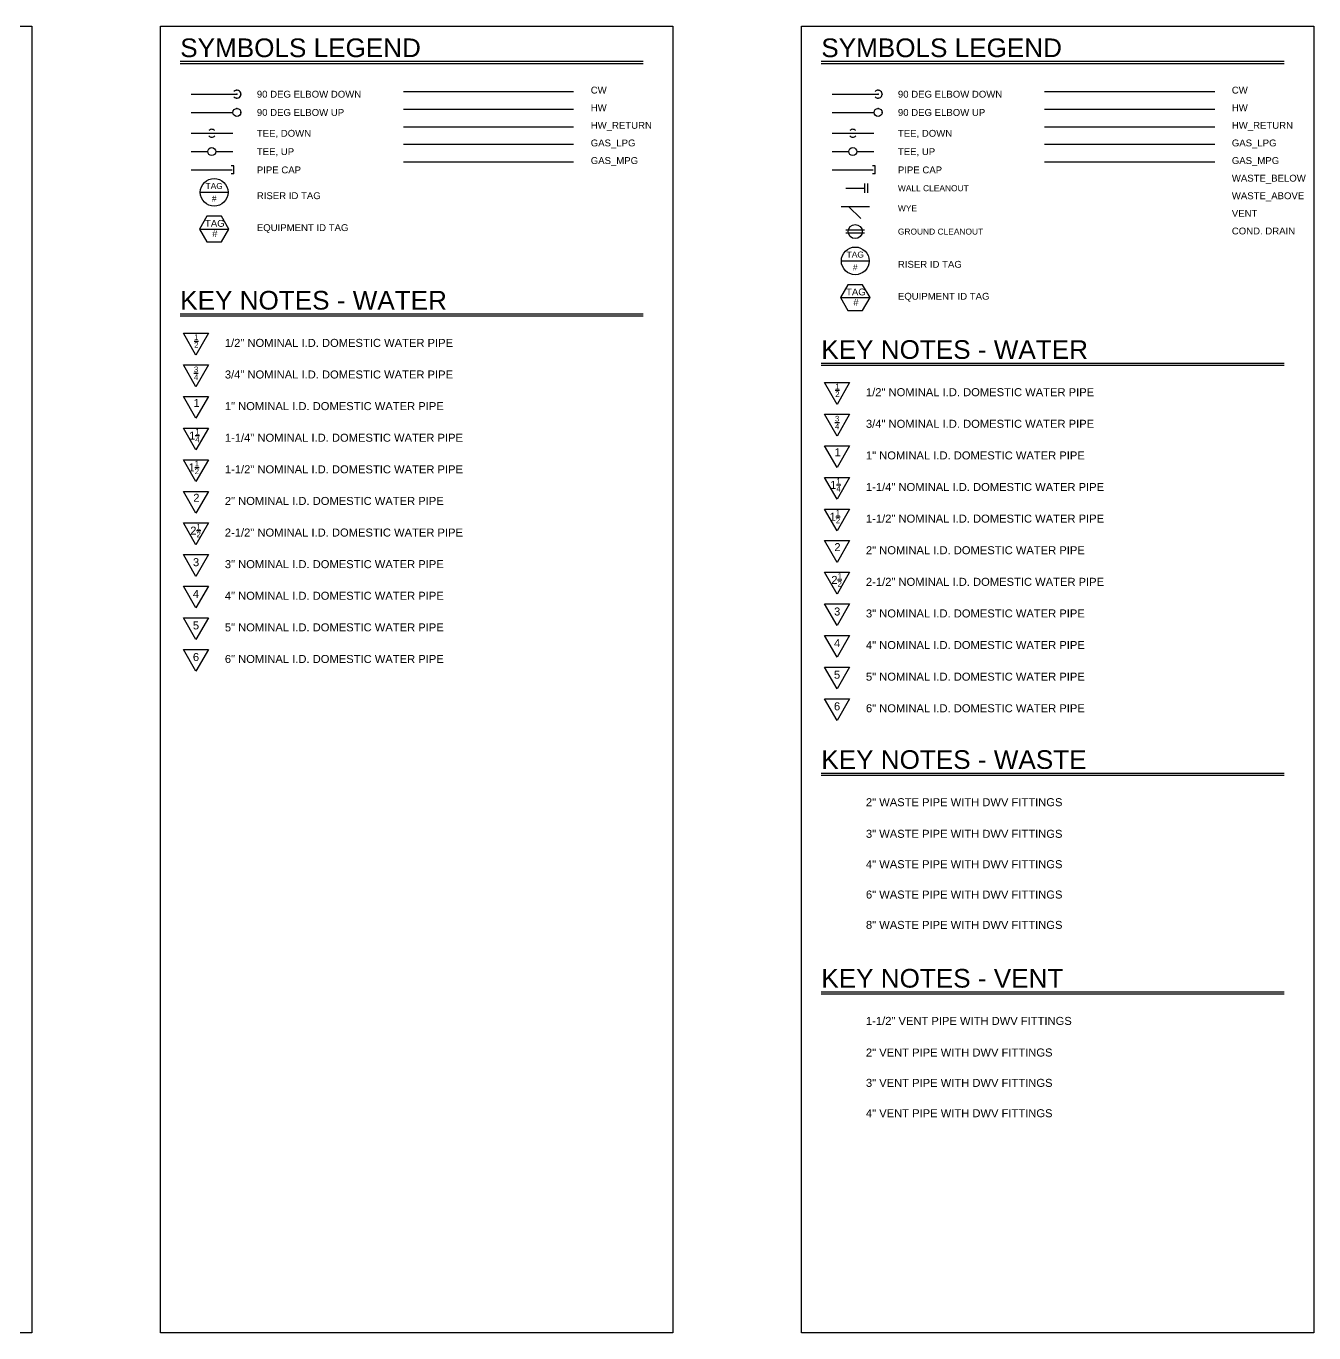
# Model space of a CAD drawing. Extents: x -1929 to 2514, y -3133 to 5867.
# Drawn here: x -1009 to -285, y -510 to 224 of the extents above; entities that cross this region are included whole.
import ezdxf
from ezdxf.enums import TextEntityAlignment as Align

# ---------------------------------------------------------------- set-up
doc = ezdxf.new("R2010")
doc.units = 0
doc.header["$LTSCALE"] = 24
doc.header["$MEASUREMENT"] = 0
doc.layers.get('0').update_dxf_attribs({"color": 8})
for name, color, linetype in [('GEC_LEGEND', 2, 'Continuous'), ('PLUM-CW', 3, 'Cold_Water_Flow'), ('PLUM-GAS_LP', 151, 'Gas_LP'), ('PLUM-GAS_MP', 151, 'Gas_MP'), ('PLUM-HW', 2, 'Hot_Water_Flow'), ('PLUM-HW_RETURN', 7, 'Hot_Water_Return_Flow'), ('PLUM-KEYNOTE-CW', 2, 'Cold_Water_Flow'), ('PLUM_SYMBOLS', 3, 'Continuous'), ('PLUM_TEXT', 2, 'Continuous')]:
    doc.layers.add(name, color=color, linetype=linetype)
doc.layers.add('GEC_NO PLOT', color=7, linetype='Continuous', plot=False)
doc.layers.get('0').freeze()
doc.styles.add('A2', font='arial.ttf', dxfattribs={"height": 4.5})
doc.styles.add('ARC-TITLE', font='arial.ttf', dxfattribs={"width": 1.00018})
doc.styles.add('Arial', font='arial.ttf')
doc.styles.add('rpm', font='arial.ttf', dxfattribs={"width": 0.85, "height": 0.09375})
doc.styles.get("Standard").update_dxf_attribs({"font": 'arial.ttf'})
doc.linetypes.add('Cold_Water_Flow', pattern='A,0.875,-0.125,0,-0.125,0.875,-0.125,["CW",Standard,S=0.1,R=0,X=-0.12585,Y=-0.05],-0.1,0.875,[1,GEC_FlowArrow.shx,S=0.0625,R=0,X=0,Y=0],0.5', length=3.6)
doc.linetypes.add('Gas_LP', pattern='A,3.2,-0.25,["G",Standard,S=0.1,R=0,X=-0.12585,Y=-0.05],-0.065', length=3.515)
doc.linetypes.add('Gas_MP', pattern='A,3,-0.25,["MPG",Standard,S=0.1,R=0,X=-0.125,Y=-0.05],-0.2665', length=3.5165)
doc.linetypes.add('Hot_Water_Flow', pattern='A,0.8125,-0.125,0,-0.125,0,-0.125,0.875,-0.125,["HW",Standard,S=0.1,R=0,X=-0.12585,Y=-0.05],-0.1,0.875,[1,GEC_FlowArrow.shx,S=0.0625,R=0,X=0,Y=0],0.5', length=3.6625)
doc.linetypes.add('Hot_Water_Return_Flow', pattern='A,0.75,-0.125,0,-0.125,0,-0.125,0,-0.125,0.875,["HWR",Standard,S=0.1,R=0,X=-0.12585,Y=-0.05],0.875,[1,GEC_FlowArrow.shx,S=0.0625,R=0,X=0,Y=0],0.5', length=3.5)

# ---------------------------------------------------------------- blocks, each defined once
blk = doc.blocks.new('*U229')
at = {"linetype": 'Continuous'}
blk.add_arc((0, 0), 1.5, 221.8103, 138.1897, dxfattribs=at)
blk = doc.blocks.new('*U228')
at = {"linetype": 'Continuous'}
blk.add_circle((0, 0), 1.5, dxfattribs=at)
blk = doc.blocks.new('*U207')
at = {"linetype": 'Continuous'}
for start, end in [(41.8103, 138.1897), (221.8103, 318.1897)]:
    blk.add_arc((0, 0), 1.5, start, end, dxfattribs=at)
blk = doc.blocks.new('*U208')
at = {"linetype": 'Continuous'}
for p, q in [((0, 0), (5, 0)), ((5.67, 1.5), (4.67, 1.5)), ((5.67, -1.5), (5.67, 1.5)), ((5.67, -1.5), (4.67, -1.5))]:
    blk.add_line(p, q, dxfattribs=at)
blk = doc.blocks.new('8CFM')
blk.add_line((0, 0), (0.404, 0))
blk.add_lwpolyline([(0.101, 0.175), (0, 0), (0.101, -0.175), (0.303, -0.175), (0.404, 0), (0.303, 0.175)], close=True)
at = {"style": 'rpm', "width": 0.85}
for tag, p in [('12', (0.211, 0.03)), ('1200', (0.211, -0.111))]:
    blk.add_attdef(tag, text='', height=0.0938, dxfattribs=at).set_placement(p, align=Align.CENTER)
blk = doc.blocks.new('Tag-Riser')
at = {"color": 0, "linetype": 'ByBlock'}
blk.add_line((-10.39, 0), (10.39, 0), dxfattribs=at)
blk.add_circle((0, 0), 10.39, dxfattribs=at)
at = {"color": 0, "style": 'A2'}
for tag, p in [('TAG', (0, 4.75)), ('#', (0, -4.75))]:
    blk.add_attdef(tag, text='', height=4.5, dxfattribs=at).set_placement(p, align=Align.MIDDLE_CENTER)
blk = doc.blocks.new('*U202')
at = {"linetype": 'Continuous'}
for start, end in [(41.8103, 138.1897), (221.8103, 318.1897)]:
    blk.add_arc((0, 0), 1.5, start, end, dxfattribs=at)
blk = doc.blocks.new('*U165')
at = {"linetype": 'Continuous'}
for p, q in [((0, 0), (5, 0)), ((5.67, 1.5), (4.67, 1.5)), ((5.67, -1.5), (5.67, 1.5)), ((5.67, -1.5), (4.67, -1.5))]:
    blk.add_line(p, q, dxfattribs=at)
blk = doc.blocks.new('*U166')
at = {"color": 4, "linetype": 'Continuous'}
for p, q in [((4, 0.67), (-4, 0.67)), ((4, -0.67), (-4, -0.67))]:
    blk.add_line(p, q, dxfattribs=at)
blk.add_circle((0, 0), 3, dxfattribs=at)
blk = doc.blocks.new('*U167')
at = {"color": 4, "linetype": 'Continuous'}
for p, q in [((0, 0), (8, 0)), ((8, 2), (8, -2)), ((9.25, 2), (9.25, -2))]:
    blk.add_line(p, q, dxfattribs=at)
blk = doc.blocks.new('WATER NOTE')
at = {"layer": 'PLUM-KEYNOTE-CW', "linetype": 'Continuous'}
blk.add_lwpolyline([(-7.07, 12.25), (7.07, 12.25), (0, 0), (-7.07, 12.25)], dxfattribs=at)
at = {"layer": 'PLUM-KEYNOTE-CW', "insert": (-1, 7.92), "char_height": 4.5, "width": 34.978, "attachment_point": 4, "rotation": 0.02566, "style": 'Arial'}
blk.add_mtext('\\A1;{\\H0.7x;\\S1/2;} ', dxfattribs=at)
blk = doc.blocks.new('*U196')
at = {"layer": 'PLUM-KEYNOTE-CW', "linetype": 'Continuous'}
blk.add_lwpolyline([(-7.07, 12.25), (7.07, 12.25), (0, 0), (-7.07, 12.25)], dxfattribs=at)
at = {"layer": 'PLUM-KEYNOTE-CW', "insert": (-1.14, 7.55), "char_height": 4.5, "width": 34.978, "attachment_point": 4, "rotation": 0.02566, "style": 'Arial'}
blk.add_mtext('\\A1;{\\H0.7x;\\S3/4;} ', dxfattribs=at)
blk = doc.blocks.new('*U191')
at = {"layer": 'PLUM-KEYNOTE-CW', "linetype": 'Continuous'}
blk.add_lwpolyline([(-7.07, 12.25), (7.07, 12.25), (0, 0), (-7.07, 12.25)], dxfattribs=at)
at = {"layer": 'PLUM-KEYNOTE-CW', "insert": (-1.38, 8.61), "char_height": 4.5, "width": 34.978, "attachment_point": 4, "rotation": 0.02566, "style": 'Arial'}
blk.add_mtext('\\A1;1', dxfattribs=at)
blk = doc.blocks.new('*U192')
at = {"layer": 'PLUM-KEYNOTE-CW', "linetype": 'Continuous'}
blk.add_lwpolyline([(-7.07, 12.25), (7.07, 12.25), (0, 0), (-7.07, 12.25)], dxfattribs=at)
at = {"layer": 'PLUM-KEYNOTE-CW', "insert": (-3.87, 8.04), "char_height": 4.5, "width": 34.978, "attachment_point": 4, "rotation": 0.02566, "style": 'Arial'}
blk.add_mtext('\\A1;1{\\H0.7x;\\S1/4;} ', dxfattribs=at)
blk = doc.blocks.new('*U193')
at = {"layer": 'PLUM-KEYNOTE-CW', "linetype": 'Continuous'}
blk.add_lwpolyline([(-7.07, 12.25), (7.07, 12.25), (0, 0), (-7.07, 12.25)], dxfattribs=at)
at = {"layer": 'PLUM-KEYNOTE-CW', "insert": (-4.18, 7.93), "char_height": 4.5, "width": 34.978, "attachment_point": 4, "rotation": 0.02566, "style": 'Arial'}
blk.add_mtext('\\A1;1{\\H0.7x;\\S1/2;} ', dxfattribs=at)
blk = doc.blocks.new('*U189')
at = {"layer": 'PLUM-KEYNOTE-CW', "linetype": 'Continuous'}
blk.add_lwpolyline([(-7.07, 12.25), (7.07, 12.25), (0, 0), (-7.07, 12.25)], dxfattribs=at)
at = {"layer": 'PLUM-KEYNOTE-CW', "insert": (-1.49, 8.61), "char_height": 4.5, "width": 34.978, "attachment_point": 4, "rotation": 0.02566, "style": 'Arial'}
blk.add_mtext('\\A1;2', dxfattribs=at)
blk = doc.blocks.new('*U190')
at = {"layer": 'PLUM-KEYNOTE-CW', "linetype": 'Continuous'}
blk.add_lwpolyline([(-7.07, 12.25), (7.07, 12.25), (0, 0), (-7.07, 12.25)], dxfattribs=at)
at = {"layer": 'PLUM-KEYNOTE-CW', "insert": (-3.2, 7.93), "char_height": 4.5, "width": 34.978, "attachment_point": 4, "rotation": 0.02566, "style": 'Arial'}
blk.add_mtext('\\A1;2{\\H0.7x;\\S1/2;} ', dxfattribs=at)
blk = doc.blocks.new('*U187')
at = {"layer": 'PLUM-KEYNOTE-CW', "linetype": 'Continuous'}
blk.add_lwpolyline([(-7.07, 12.25), (7.07, 12.25), (0, 0), (-7.07, 12.25)], dxfattribs=at)
at = {"layer": 'PLUM-KEYNOTE-CW', "insert": (-1.65, 7.93), "char_height": 4.5, "width": 34.978, "attachment_point": 4, "rotation": 0.02566, "style": 'Arial'}
blk.add_mtext('\\A1;3', dxfattribs=at)
blk = doc.blocks.new('*U188')
at = {"layer": 'PLUM-KEYNOTE-CW', "linetype": 'Continuous'}
blk.add_lwpolyline([(-7.07, 12.25), (7.07, 12.25), (0, 0), (-7.07, 12.25)], dxfattribs=at)
at = {"layer": 'PLUM-KEYNOTE-CW', "insert": (-1.72, 7.93), "char_height": 4.5, "width": 34.978, "attachment_point": 4, "rotation": 0.02566, "style": 'Arial'}
blk.add_mtext('\\A1;4', dxfattribs=at)
blk = doc.blocks.new('*U183')
at = {"layer": 'PLUM-KEYNOTE-CW', "linetype": 'Continuous'}
blk.add_lwpolyline([(-7.07, 12.25), (7.07, 12.25), (0, 0), (-7.07, 12.25)], dxfattribs=at)
at = {"layer": 'PLUM-KEYNOTE-CW', "insert": (-1.72, 7.93), "char_height": 4.5, "width": 34.978, "attachment_point": 4, "rotation": 0.02566, "style": 'Arial'}
blk.add_mtext('\\A1;5', dxfattribs=at)
blk = doc.blocks.new('*U184')
at = {"layer": 'PLUM-KEYNOTE-CW', "linetype": 'Continuous'}
blk.add_lwpolyline([(-7.07, 12.25), (7.07, 12.25), (0, 0), (-7.07, 12.25)], dxfattribs=at)
at = {"layer": 'PLUM-KEYNOTE-CW', "insert": (-1.72, 7.93), "char_height": 4.5, "width": 34.978, "attachment_point": 4, "rotation": 0.02566, "style": 'Arial'}
blk.add_mtext('\\A1;6', dxfattribs=at)
blk = doc.blocks.new('*U185')
at = {"layer": 'PLUM-KEYNOTE-CW', "linetype": 'Continuous'}
blk.add_lwpolyline([(-7.07, 12.25), (7.07, 12.25), (0, 0), (-7.07, 12.25)], dxfattribs=at)
at = {"layer": 'PLUM-KEYNOTE-CW', "insert": (-1.14, 7.55), "char_height": 4.5, "width": 34.978, "attachment_point": 4, "rotation": 0.02566, "style": 'Arial'}
blk.add_mtext('\\A1;{\\H0.7x;\\S3/4;} ', dxfattribs=at)
blk = doc.blocks.new('*U186')
at = {"layer": 'PLUM-KEYNOTE-CW', "linetype": 'Continuous'}
blk.add_lwpolyline([(-7.07, 12.25), (7.07, 12.25), (0, 0), (-7.07, 12.25)], dxfattribs=at)
at = {"layer": 'PLUM-KEYNOTE-CW', "insert": (-1.38, 8.61), "char_height": 4.5, "width": 34.978, "attachment_point": 4, "rotation": 0.02566, "style": 'Arial'}
blk.add_mtext('\\A1;1', dxfattribs=at)
blk = doc.blocks.new('*U168')
at = {"layer": 'PLUM-KEYNOTE-CW', "linetype": 'Continuous'}
blk.add_lwpolyline([(-7.07, 12.25), (7.07, 12.25), (0, 0), (-7.07, 12.25)], dxfattribs=at)
at = {"layer": 'PLUM-KEYNOTE-CW', "insert": (-3.87, 8.04), "char_height": 4.5, "width": 34.978, "attachment_point": 4, "rotation": 0.02566, "style": 'Arial'}
blk.add_mtext('\\A1;1{\\H0.7x;\\S1/4;} ', dxfattribs=at)
blk = doc.blocks.new('*U169')
at = {"layer": 'PLUM-KEYNOTE-CW', "linetype": 'Continuous'}
blk.add_lwpolyline([(-7.07, 12.25), (7.07, 12.25), (0, 0), (-7.07, 12.25)], dxfattribs=at)
at = {"layer": 'PLUM-KEYNOTE-CW', "insert": (-4.18, 7.93), "char_height": 4.5, "width": 34.978, "attachment_point": 4, "rotation": 0.02566, "style": 'Arial'}
blk.add_mtext('\\A1;1{\\H0.7x;\\S1/2;} ', dxfattribs=at)
blk = doc.blocks.new('*U170')
at = {"layer": 'PLUM-KEYNOTE-CW', "linetype": 'Continuous'}
blk.add_lwpolyline([(-7.07, 12.25), (7.07, 12.25), (0, 0), (-7.07, 12.25)], dxfattribs=at)
at = {"layer": 'PLUM-KEYNOTE-CW', "insert": (-1.49, 8.61), "char_height": 4.5, "width": 34.978, "attachment_point": 4, "rotation": 0.02566, "style": 'Arial'}
blk.add_mtext('\\A1;2', dxfattribs=at)
blk = doc.blocks.new('*U171')
at = {"layer": 'PLUM-KEYNOTE-CW', "linetype": 'Continuous'}
blk.add_lwpolyline([(-7.07, 12.25), (7.07, 12.25), (0, 0), (-7.07, 12.25)], dxfattribs=at)
at = {"layer": 'PLUM-KEYNOTE-CW', "insert": (-3.2, 7.93), "char_height": 4.5, "width": 34.978, "attachment_point": 4, "rotation": 0.02566, "style": 'Arial'}
blk.add_mtext('\\A1;2{\\H0.7x;\\S1/2;} ', dxfattribs=at)
blk = doc.blocks.new('*U172')
at = {"layer": 'PLUM-KEYNOTE-CW', "linetype": 'Continuous'}
blk.add_lwpolyline([(-7.07, 12.25), (7.07, 12.25), (0, 0), (-7.07, 12.25)], dxfattribs=at)
at = {"layer": 'PLUM-KEYNOTE-CW', "insert": (-1.65, 7.93), "char_height": 4.5, "width": 34.978, "attachment_point": 4, "rotation": 0.02566, "style": 'Arial'}
blk.add_mtext('\\A1;3', dxfattribs=at)
blk = doc.blocks.new('*U173')
at = {"layer": 'PLUM-KEYNOTE-CW', "linetype": 'Continuous'}
blk.add_lwpolyline([(-7.07, 12.25), (7.07, 12.25), (0, 0), (-7.07, 12.25)], dxfattribs=at)
at = {"layer": 'PLUM-KEYNOTE-CW', "insert": (-1.72, 7.93), "char_height": 4.5, "width": 34.978, "attachment_point": 4, "rotation": 0.02566, "style": 'Arial'}
blk.add_mtext('\\A1;4', dxfattribs=at)
blk = doc.blocks.new('*U174')
at = {"layer": 'PLUM-KEYNOTE-CW', "linetype": 'Continuous'}
blk.add_lwpolyline([(-7.07, 12.25), (7.07, 12.25), (0, 0), (-7.07, 12.25)], dxfattribs=at)
at = {"layer": 'PLUM-KEYNOTE-CW', "insert": (-1.72, 7.93), "char_height": 4.5, "width": 34.978, "attachment_point": 4, "rotation": 0.02566, "style": 'Arial'}
blk.add_mtext('\\A1;5', dxfattribs=at)
blk = doc.blocks.new('*U175')
at = {"layer": 'PLUM-KEYNOTE-CW', "linetype": 'Continuous'}
blk.add_lwpolyline([(-7.07, 12.25), (7.07, 12.25), (0, 0), (-7.07, 12.25)], dxfattribs=at)
at = {"layer": 'PLUM-KEYNOTE-CW', "insert": (-1.72, 7.93), "char_height": 4.5, "width": 34.978, "attachment_point": 4, "rotation": 0.02566, "style": 'Arial'}
blk.add_mtext('\\A1;6', dxfattribs=at)

msp = doc.modelspace()

# ---------------------------------------------------------------- linework, layer by layer
at = {"layer": 'GEC_LEGEND', "color": 4}
for p, q in [((-922.85, 204.57), (-662.54, 204.57)), ((-562.4, 204.57), (-302.09, 204.57)), ((-922.85, 62.63), (-662.54, 62.63)), ((-562.4, 34.91), (-302.09, 34.91)), ((-562.4, -195.61), (-302.09, -195.61)), ((-562.4, -318.57), (-302.09, -318.57))]:
    msp.add_line(p, q, dxfattribs=at)
at = {"layer": 'GEC_LEGEND', "color": 1}
for p, q in [((-922.85, 203.38), (-662.54, 203.38)), ((-562.4, 203.38), (-302.09, 203.38)), ((-922.85, 61.44), (-662.54, 61.44)), ((-562.4, 33.73), (-302.09, 33.73)), ((-562.4, -196.8), (-302.09, -196.8)), ((-562.4, -319.76), (-302.09, -319.76))]:
    msp.add_line(p, q, dxfattribs=at)
at = {"layer": 'GEC_NO PLOT'}
for points in [[(-1294.36, 224.33), (-1006.36, 224.33), (-1006.36, -510.35), (-1294.36, -510.35)], [(-933.9, 224.33), (-645.9, 224.33), (-645.9, -510.35), (-933.9, -510.35)], [(-573.45, 224.33), (-285.45, 224.33), (-285.45, -510.35), (-573.45, -510.35)]]:
    msp.add_lwpolyline(points, close=True, dxfattribs=at)
at = {"layer": 'PLUM-CW'}
for p, q in [((-797.41, 187.58), (-701.65, 187.58)), ((-436.96, 187.58), (-341.2, 187.58))]:
    msp.add_line(p, q, dxfattribs=at)
at = {"layer": 'PLUM-GAS_LP'}
for p, q in [((-797.41, 157.88), (-701.65, 157.88)), ((-436.96, 157.88), (-341.2, 157.88))]:
    msp.add_line(p, q, dxfattribs=at)
at = {"layer": 'PLUM-GAS_MP'}
for p, q in [((-797.41, 147.98), (-701.65, 147.98)), ((-436.96, 147.98), (-341.2, 147.98))]:
    msp.add_line(p, q, dxfattribs=at)
at = {"layer": 'PLUM-HW'}
for p, q in [((-797.41, 177.68), (-701.65, 177.68)), ((-436.96, 177.68), (-341.2, 177.68))]:
    msp.add_line(p, q, dxfattribs=at)
at = {"layer": 'PLUM-HW_RETURN'}
for p, q in [((-797.41, 167.78), (-701.65, 167.78)), ((-436.96, 167.78), (-341.2, 167.78))]:
    msp.add_line(p, q, dxfattribs=at)
at = {"layer": 'PLUM_SYMBOLS'}
for p, q in [((-916.67, 186.06), (-890.96, 186.06)), ((-556.21, 186.06), (-530.5, 186.06)), ((-916.67, 175.78), (-893.22, 175.78)), ((-556.21, 175.78), (-532.76, 175.78)), ((-916.67, 164.07), (-893.24, 164.07)), ((-556.21, 164.07), (-532.79, 164.07)), ((-916.67, 153.78), (-907.62, 153.78)), ((-902.89, 153.78), (-893.24, 153.78)), ((-556.21, 153.78), (-547.17, 153.78)), ((-542.44, 153.78), (-532.79, 153.78)), ((-916.67, 143.5), (-893.64, 143.5)), ((-556.21, 143.5), (-533.19, 143.5)), ((-551.29, 122.92), (-535.35, 122.92)), ((-547.04, 122.92), (-540.24, 116.12))]:
    msp.add_line(p, q, dxfattribs=at)
for p in [(-890.96, 188.32), (-890.96, 186.06), (-890.96, 183.8), (-888.7, 186.06), (-530.5, 188.32), (-530.5, 186.06), (-530.5, 183.8), (-528.24, 186.06), (-890.96, 178.04), (-530.5, 178.04), (-888.7, 175.78), (-528.24, 175.78)]:
    msp.add_point(p, dxfattribs=at)

# ---------------------------------------------------------------- block references
at = {"layer": 'PLUM-KEYNOTE-CW'}
for name, p in [('WATER NOTE', (-914.03, 39.37)), ('*U196', (-914.03, 21.6)), ('WATER NOTE', (-553.57, 11.66)), ('*U191', (-914.03, 3.83)), ('*U185', (-553.57, -6.11)), ('*U192', (-914.03, -13.94)), ('*U186', (-553.57, -23.88)), ('*U193', (-914.03, -31.71)), ('*U168', (-553.57, -41.65)), ('*U189', (-914.03, -49.48)), ('*U169', (-553.57, -59.42)), ('*U190', (-914.03, -67.25)), ('*U170', (-553.57, -77.2)), ('*U187', (-914.03, -85.02)), ('*U171', (-553.57, -94.97)), ('*U188', (-914.03, -102.8)), ('*U172', (-553.57, -112.74)), ('*U183', (-914.03, -120.57)), ('*U173', (-553.57, -130.51)), ('*U184', (-914.03, -138.34)), ('*U174', (-553.57, -148.28)), ('*U175', (-553.57, -166.05))]:
    msp.add_blockref(name, p, dxfattribs=at)
at = {"layer": 'PLUM_SYMBOLS'}
for name, p, xscale, yscale, zscale in [('*U229', (-890.96, 186.06), 1.499999798785716, 1.499999798785716, 1.499999798785716), ('*U229', (-530.5, 186.06), 1.499999798785716, 1.499999798785716, 1.499999798785716), ('*U228', (-890.96, 175.78), 1.499999798785716, 1.499999798785716, 1.499999798785716), ('*U228', (-530.5, 175.78), 1.499999798785716, 1.499999798785716, 1.499999798785716), ('*U207', (-905.15, 164.07), 1.499999798785716, 1.499999798785716, 1.499999798785716), ('*U202', (-544.7, 164.07), 1.499999798785716, 1.499999798785716, 1.499999798785716), ('*U228', (-905.14, 153.78), 1.499999798785716, 1.499999798785716, 1.499999798785716), ('*U228', (-544.69, 153.78), 1.499999798785716, 1.499999798785716, 1.499999798785716), ('*U208', (-901.14, 143.5), 1.499999798785716, 1.499999798785716, 1.499999798785716), ('*U165', (-540.69, 143.5), 1.499999798785716, 1.499999798785716, 1.499999798785716), ('*U167', (-548.57, 133.21), 1.312499988, 1.312499988, 1.312499988), ('*U166', (-543.32, 108.82), 1.312499988, 1.312499988, 1.312499988)]:
    msp.add_blockref(name, p, dxfattribs=dict(at, xscale=xscale, yscale=yscale, zscale=zscale))
at = {"layer": 'PLUM_TEXT', "xscale": 0.7499998376785799, "yscale": 0.7499998376785799, "zscale": 0.7499998376785799}
for p in [(-903.77, 130.92), (-543.32, 92.34)]:
    msp.add_blockref('Tag-Riser', p, dxfattribs=at).add_auto_attribs({'TAG': 'TAG', '#': '#'})
at = {"layer": 'PLUM_TEXT', "linetype": 'ByBlock'}
ref = msp.add_blockref('8CFM', (-912.09, 110.26), dxfattribs=dict(at, xscale=41.142852, yscale=41.142852, zscale=41.142852))
ref.add_attrib('1200', '#', dxfattribs={"layer": '0', "height": 3.86, "style": 'Arial'}).set_placement((-903.41, 105.71), align=Align.CENTER)
ref.add_attrib('12', 'TAG', dxfattribs={"layer": '0', "height": 3.857, "style": 'Arial'}).set_placement((-903.41, 111.51), align=Align.CENTER)
ref = msp.add_blockref('8CFM', (-551.64, 71.68), dxfattribs=dict(at, xscale=41.142852, yscale=41.142852, zscale=41.142852))
ref.add_attrib('1200', '#', dxfattribs={"layer": '0', "height": 3.86, "style": 'Arial'}).set_placement((-542.95, 67.13), align=Align.CENTER)
ref.add_attrib('12', 'TAG', dxfattribs={"layer": '0', "height": 3.857, "style": 'Arial'}).set_placement((-542.95, 72.93), align=Align.CENTER)

# ---------------------------------------------------------------- texts
at = {"layer": 'GEC_LEGEND', "color": 3, "style": 'ARC-TITLE'}
for s, p in [('SYMBOLS LEGEND', (-922.85, 206.9)), ('SYMBOLS LEGEND', (-562.4, 206.9)), ('KEY NOTES - WATER', (-922.85, 64.96)), ('KEY NOTES - WATER', (-562.4, 37.25)), ('KEY NOTES - WASTE', (-562.4, -193.28)), ('KEY NOTES - VENT', (-562.4, -316.24))]:
    msp.add_text(s, height=10.5, dxfattribs=at).set_placement(p)
at = {"layer": 'GEC_LEGEND', "char_height": 4.5, "width": 239.5816, "attachment_point": 1, "style": 'Arial'}
for s, insert in [('{\\W1;1/2" NOMINAL I.D. DOMESTIC WATER PIPE}', (-897.77, 48.49)), ('{\\W1;3/4" NOMINAL I.D. DOMESTIC WATER PIPE}', (-897.77, 30.72)), ('{\\W1;1/2" NOMINAL I.D. DOMESTIC WATER PIPE}', (-537.31, 20.78)), ('{\\W1;1" NOMINAL I.D. DOMESTIC WATER PIPE}', (-897.77, 12.95)), ('{\\W1;3/4" NOMINAL I.D. DOMESTIC WATER PIPE}', (-537.31, 3)), ('{\\W1;1-1/4" NOMINAL I.D. DOMESTIC WATER PIPE}', (-897.77, -4.83)), ('{\\W1;1" NOMINAL I.D. DOMESTIC WATER PIPE}', (-537.31, -14.77)), ('{\\W1;1-1/2" NOMINAL I.D. DOMESTIC WATER PIPE}', (-897.77, -22.6)), ('{\\W1;1-1/4" NOMINAL I.D. DOMESTIC WATER PIPE}', (-537.31, -32.54)), ('{\\W1;2" NOMINAL I.D. DOMESTIC WATER PIPE}', (-897.77, -40.37)), ('{\\W1;1-1/2" NOMINAL I.D. DOMESTIC WATER PIPE}', (-537.31, -50.31)), ('2-1/2" NOMINAL I.D. DOMESTIC WATER PIPE', (-897.77, -58.14)), ('{\\W1;2" NOMINAL I.D. DOMESTIC WATER PIPE}', (-537.31, -68.08)), ('3" NOMINAL I.D. DOMESTIC WATER PIPE', (-897.77, -75.91)), ('2-1/2" NOMINAL I.D. DOMESTIC WATER PIPE', (-537.31, -85.85)), ('4" NOMINAL I.D. DOMESTIC WATER PIPE', (-897.77, -93.68)), ('3" NOMINAL I.D. DOMESTIC WATER PIPE', (-537.31, -103.62)), ('5" NOMINAL I.D. DOMESTIC WATER PIPE', (-897.77, -111.45)), ('4" NOMINAL I.D. DOMESTIC WATER PIPE', (-537.31, -121.39)), ('6" NOMINAL I.D. DOMESTIC WATER PIPE', (-897.77, -129.22)), ('5" NOMINAL I.D. DOMESTIC WATER PIPE', (-537.31, -139.16)), ('6" NOMINAL I.D. DOMESTIC WATER PIPE', (-537.31, -156.94)), ('{\\W1;2" WASTE PIPE WITH DWV FITTINGS}', (-537.31, -209.75)), ('{\\W1;3" WASTE PIPE WITH DWV FITTINGS}', (-537.31, -227.52)), ('{\\W1;4" WASTE PIPE WITH DWV FITTINGS}', (-537.31, -244.59)), ('{\\W1;6" WASTE PIPE WITH DWV FITTINGS}', (-537.31, -261.66)), ('{\\W1;8" WASTE PIPE WITH DWV FITTINGS}', (-537.31, -278.73)), ('{\\W1;1-1/2" VENT PIPE WITH DWV FITTINGS}', (-537.31, -332.71)), ('{\\W1;2" VENT PIPE WITH DWV FITTINGS}', (-537.31, -350.48)), ('{\\W1;3" VENT PIPE WITH DWV FITTINGS}', (-537.31, -367.55)), ('{\\W1;4" VENT PIPE WITH DWV FITTINGS}', (-537.31, -384.62))]:
    msp.add_mtext(s, dxfattribs=dict(at, insert=insert))
at = {"layer": 'PLUM_TEXT', "style": 'Arial'}
for s, height, p in [('90 DEG ELBOW DOWN', 3.8571, (-879.78, 186.06)), ('90 DEG ELBOW DOWN', 3.8571, (-519.33, 186.06)), ('90 DEG ELBOW UP', 3.8571, (-879.78, 175.78)), ('90 DEG ELBOW UP', 3.8571, (-519.33, 175.78)), ('TEE, DOWN', 3.857, (-879.78, 164.07)), ('TEE, DOWN', 3.857, (-519.33, 164.07)), ('TEE, UP', 3.857, (-879.78, 153.78)), ('TEE, UP', 3.857, (-519.33, 153.78)), ('PIPE CAP', 3.857, (-879.78, 143.5)), ('PIPE CAP', 3.857, (-519.33, 143.5)), ('WALL CLEANOUT', 3.375, (-519.33, 133.21)), ('WYE', 3.375, (-519.33, 121.96)), ('GROUND CLEANOUT', 3.375, (-519.33, 108.82))]:
    msp.add_text(s, height=height, dxfattribs=at).set_placement(p, align=Align.MIDDLE_LEFT)
for s, height, p in [('CW', 3.855, (-692.03, 186.42)), ('CW', 3.855, (-331.58, 186.42)), ('HW', 3.855, (-692.03, 176.52)), ('HW', 3.855, (-331.58, 176.52)), ('HW_RETURN', 3.855, (-692.03, 166.62)), ('HW_RETURN', 3.855, (-331.58, 166.62)), ('GAS_LPG', 3.855, (-692.03, 156.72)), ('GAS_LPG', 3.855, (-331.58, 156.72)), ('GAS_MPG', 3.855, (-692.03, 146.82)), ('GAS_MPG', 3.855, (-331.58, 146.82)), ('WASTE_BELOW', 3.8555, (-331.58, 136.92)), ('WASTE_ABOVE', 3.8555, (-331.58, 127.02)), ('VENT', 3.855, (-331.58, 117.12)), ('COND. DRAIN', 3.8555, (-331.58, 107.22))]:
    msp.add_text(s, height=height, dxfattribs=at).set_placement(p)
at = {"layer": 'PLUM_TEXT', "char_height": 3.8571, "width": 86.3202, "attachment_point": 1, "style": 'Arial'}
for s, insert in [('RISER ID TAG', (-879.78, 130.92)), ('EQUIPMENT ID TAG', (-879.78, 112.96)), ('RISER ID TAG', (-519.33, 92.34)), ('EQUIPMENT ID TAG', (-519.33, 74.38))]:
    msp.add_mtext(s, dxfattribs=dict(at, insert=insert))

doc.saveas('drawing.dxf')
